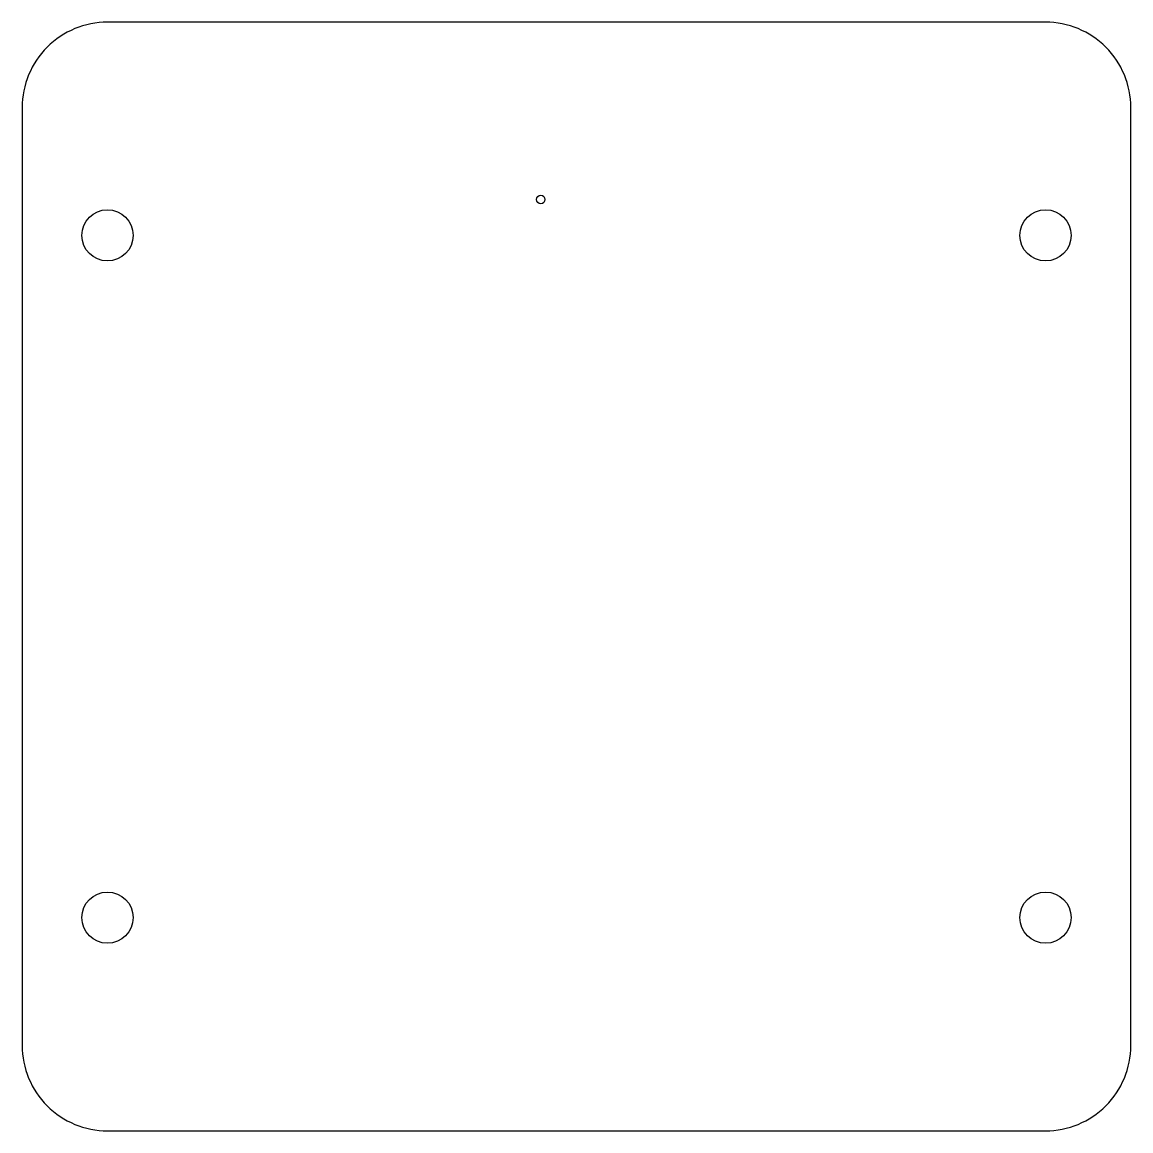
# Model space of a CAD drawing. Header units: millimetres. Extents: x 0 to 65, y 0 to 65.
import ezdxf

# ---------------------------------------------------------------- set-up
doc = ezdxf.new("R2010")
doc.units = ezdxf.units.MM
doc.layers.get('0').update_dxf_attribs({"linetype": 'CONTINUOUS'})

msp = doc.modelspace()

# ---------------------------------------------------------------- linework, layer by layer
msp.add_lwpolyline([(5, 0), (60, 0, 0.414214), (65, 5), (65, 60, 0.414214), (60, 65), (5, 65, 0.414214), (0, 60), (0, 5, 0.414214)], format="xyb", close=True)
for centre, radius in [((30.4, 54.6), 0.25), ((5, 52.5), 1.5), ((60, 52.5), 1.5), ((5, 12.5), 1.5), ((60, 12.5), 1.5)]:
    msp.add_circle(centre, radius)

doc.saveas('drawing.dxf')
